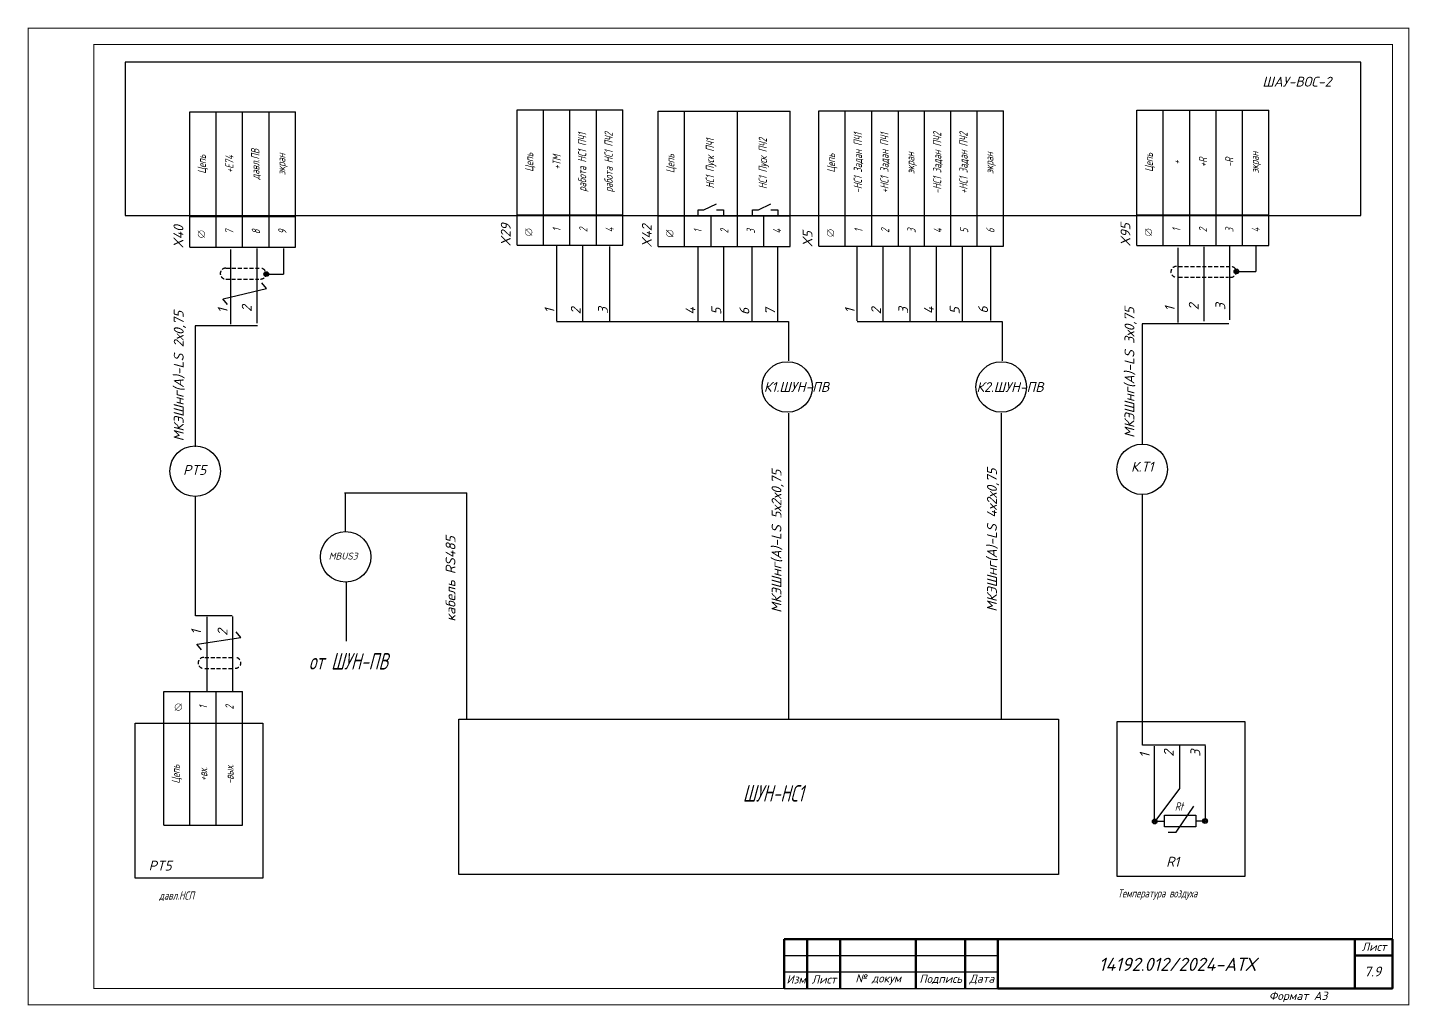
# Model space of a CAD drawing. Header units: millimetres. Extents: x 2725 to 10524, y 7125 to 11639.
# Drawn here: x 6953.8 to 7374.1, y 8695.3 to 8992.6 of the extents above; entities that cross this region are included whole.
import ezdxf
from ezdxf.enums import TextEntityAlignment as Align

# ---------------------------------------------------------------- set-up
doc = ezdxf.new("R2010")
doc.units = ezdxf.units.MM
doc.header["$LTSCALE"] = 4
doc.set_wipeout_variables(frame=1)
for name, pattern in [('ACAD_ISO02W100', [15, 12, -3]), ('DASHED', [0.75, 0.5, -0.25]), ('SolidLine', [0])]:
    doc.linetypes.add(name, pattern=pattern)
for name, color, linetype in [('G', 5, 'Continuous'), ('RED_2.5mm^2', 1, 'Continuous'), ('SYMS', 7, 'Continuous'), ('Вспомогательная', 1, 'Continuous'), ('Текст', 2, 'Continuous')]:
    doc.layers.add(name, color=color, linetype=linetype)
doc.layers.add('SHTAMP', color=7, linetype='SolidLine', lineweight=25)
doc.layers.add('Основеая', color=5, linetype='Continuous', lineweight=60)
doc.styles.add('ISOCPEUR', font='isocpeui.ttf')
doc.styles.add('Simplex00.10.00', font='simplex.shx')
doc.styles.add('Simplex25.085.15', font='', dxfattribs={"width": 0.85, "oblique": 15, "height": 2.5})
doc.styles.add('ГОСТ', font='isocpeur.ttf', dxfattribs={"oblique": 15})
doc.styles.get('Simplex25.085.15').set_extended_font_data('GOST type A')
doc.linetypes.add('Modbus_LINE', pattern='A,7.5,-4,["Modbus",Standard,S=2.5,R=0,X=-1.5,Y=-1.25],-15', length=26.5)

# ---------------------------------------------------------------- blocks, each defined once
blk = doc.blocks.new('*T273')
at = {"color": 0, "linetype": 'ByBlock', "lineweight": -2, "transparency": 16777216}
for p, q in [((0, 0), (0, 41.14)), ((0, 41.14), (32.16, 41.14)), ((8, 0), (8, 41.14)), ((16.08, 0), (16.08, 41.14)), ((24.16, 0), (24.16, 41.14)), ((32.16, 0), (32.16, 41.14)), ((0, 9.29), (32.16, 9.29))]:
    blk.add_line(p, q, dxfattribs=at)
at = {"color": 0, "lineweight": -2, "transparency": 16777216}
blk.add_line((0, 0), (32.16, 0), dxfattribs=at)
at = {"color": 0, "linetype": 'Continuous', "lineweight": -2, "transparency": 16777216, "char_height": 2.5, "attachment_point": 5, "rotation": 90, "style": 'Simplex25.085.15'}
for s, insert, width in [('давл.ПВ', (20.12, 25.21), 28.8496), ('Цепь', (4, 25.21), 28.8496), ('+Е74', (12.04, 25.21), 28.8496), ('экран', (28.16, 25.21), 28.8496), ('7', (12.04, 4.64), 6.286), ('8', (20.12, 4.64), 6.286), ('9', (28.16, 4.64), 6.286)]:
    blk.add_mtext(s, dxfattribs=dict(at, insert=insert, width=width))
blk = doc.blocks.new('Клеммное соединение')
at = {"linetype": 'Continuous'}
blk.add_wipeout([(0, -1), (-0.44, -0.9), (-0.6, -0.8), (-0.71, -0.7), (-0.8, -0.6), (-0.87, -0.5), (-0.92, -0.4), (-0.95, -0.3), (-0.98, -0.2), (-0.99, -0.1), (-0.99, 0), (-0.99, 0.1), (-0.98, 0.2), (-0.95, 0.3), (-0.92, 0.4), (-0.87, 0.5), (-0.8, 0.6), (-0.71, 0.7), (-0.6, 0.8), (-0.44, 0.9), (0, 1), (0.44, 0.9), (0.6, 0.8), (0.71, 0.7), (0.8, 0.6), (0.87, 0.5), (0.92, 0.4), (0.95, 0.3), (0.98, 0.2), (0.99, 0.1), (1, 0), (0.99, -0.1), (0.98, -0.2), (0.95, -0.3), (0.92, -0.4), (0.87, -0.5), (0.8, -0.6), (0.71, -0.7), (0.6, -0.8), (0.44, -0.9)], dxfattribs=at)
at = {"color": 0, "linetype": 'Continuous', "lineweight": -2, "const_width": 0.15}
blk.add_lwpolyline([(-1.06, -1.06), (1.06, 1.06)], dxfattribs=at)
blk.add_lwpolyline([(-1, 0, 1), (1, 0, 1)], format="xyb", close=True, dxfattribs=at)
blk = doc.blocks.new('*T274')
at = {"color": 0, "linetype": 'ByBlock', "lineweight": -2, "transparency": 16777216}
for p, q in [((0, 0), (0, 40.67)), ((0, 40.67), (24, 40.67)), ((8, 0), (8, 40.67)), ((16, 0), (16, 40.67)), ((24, 0), (24, 40.67)), ((0, 31), (24, 31)), ((8, 0), (24, 0))]:
    blk.add_line(p, q, dxfattribs=at)
at = {"color": 0, "lineweight": -2, "transparency": 16777216}
blk.add_line((0, 0), (8, 0), dxfattribs=at)
at = {"color": 0, "linetype": 'Continuous', "lineweight": -2, "transparency": 16777216, "char_height": 2.5, "attachment_point": 5, "rotation": 90, "style": 'Simplex25.085.15'}
for s, insert, width in [('1', (12, 35.83), 6.6745), ('2', (20, 35.83), 6.6745), ('Цепь', (4, 15.5), 27.9958), ('+вх.', (12, 15.5), 27.9958), ('-вых.', (20, 15.5), 27.9958)]:
    blk.add_mtext(s, dxfattribs=dict(at, insert=insert, width=width))
blk = doc.blocks.new('WDDOT')
for radius in [0.72, 0.449, 0.223]:
    blk.add_circle((0, 0), radius)
blk = doc.blocks.new('Формат А3')
at = {"color": 0, "linetype": 'Continuous', "const_width": 0.3}
for points in [[(-420, 297), (0, 297), (0, 0), (-420, 0)], [(-400, 5), (-400, 292), (-5, 292), (-5, 5)]]:
    blk.add_lwpolyline(points, close=True, dxfattribs=at)
at = {"color": 0, "linetype": 'Continuous', "style": 'Simplex00.10.00', "oblique": 15}
blk.add_text('Формат А3', height=2.5, dxfattribs=at).set_placement((-33.67, 2.75), align=Align.MIDDLE_CENTER)
blk = doc.blocks.new('*T309')
at = {"color": 0, "linetype": 'ByBlock', "lineweight": -2, "transparency": 16777216}
for p, q in [((0, 0), (0, 41.14)), ((0, 41.14), (40.16, 41.14)), ((8, 0), (8, 41.14)), ((16.08, 0), (16.08, 41.14)), ((24.16, 0), (24.16, 41.14)), ((32.16, 0), (32.16, 41.14)), ((40.16, 0), (40.16, 41.14)), ((0, 9.29), (40.16, 9.29))]:
    blk.add_line(p, q, dxfattribs=at)
at = {"color": 0, "lineweight": -2, "transparency": 16777216}
blk.add_line((0, 0), (40.16, 0), dxfattribs=at)
at = {"color": 0, "linetype": 'Continuous', "lineweight": -2, "transparency": 16777216, "char_height": 2.5, "attachment_point": 5, "rotation": 90, "style": 'Simplex25.085.15'}
for s, insert, width in [('Цепь', (4, 25.21), 28.8496), ('+', (12.04, 25.21), 28.8496), ('+R', (20.12, 25.21), 28.8496), ('-R', (28.16, 25.21), 28.8496), ('экран', (36.16, 25.21), 28.8496), ('1', (12.04, 4.64), 6.286), ('2', (20.12, 4.64), 6.286), ('3', (28.16, 4.64), 6.286), ('4', (36.16, 4.64), 6.286)]:
    blk.add_mtext(s, dxfattribs=dict(at, insert=insert, width=width))
blk = doc.blocks.new('*T414')
at = {"color": 0, "linetype": 'ByBlock', "lineweight": -2, "transparency": 16777216}
for p, q in [((0, 0), (0, 41.14)), ((0, 41.14), (32.16, 41.14)), ((8, 0), (8, 41.14)), ((16.08, 0), (16.08, 41.14)), ((24.16, 0), (24.16, 41.14)), ((32.16, 0), (32.16, 41.14)), ((0, 9.29), (32.16, 9.29))]:
    blk.add_line(p, q, dxfattribs=at)
at = {"color": 0, "lineweight": -2, "transparency": 16777216}
blk.add_line((0, 0), (32.16, 0), dxfattribs=at)
at = {"color": 0, "linetype": 'Continuous', "lineweight": -2, "transparency": 16777216, "char_height": 2.5, "attachment_point": 5, "rotation": 90, "style": 'Simplex25.085.15'}
for s, insert, width in [('работа НС1 ПЧ1', (20.12, 25.21), 28.8496), ('работа НС1 ПЧ2', (28.16, 25.21), 28.8496), ('Цепь', (4, 25.21), 28.8496), ('+ТМ', (12.04, 25.21), 28.8496), ('1', (12.04, 4.64), 6.286), ('2', (20.12, 4.64), 6.286), ('4', (28.16, 4.64), 6.286)]:
    blk.add_mtext(s, dxfattribs=dict(at, insert=insert, width=width))
blk = doc.blocks.new('*T415')
at = {"color": 0, "linetype": 'ByBlock', "lineweight": -2, "transparency": 16777216}
for p, q in [((0, 0), (0, 41.14)), ((0, 41.14), (40.16, 41.14)), ((8, 0), (8, 41.14)), ((24.16, 0), (24.16, 41.14)), ((40.16, 0), (40.16, 41.14)), ((0, 9.29), (40.16, 9.29)), ((16.08, 0), (16.08, 9.29)), ((32.16, 0), (32.16, 9.29))]:
    blk.add_line(p, q, dxfattribs=at)
at = {"color": 0, "lineweight": -2, "transparency": 16777216}
blk.add_line((0, 0), (40.16, 0), dxfattribs=at)
at = {"color": 0, "linetype": 'Continuous', "lineweight": -2, "transparency": 16777216, "char_height": 2.5, "attachment_point": 5, "rotation": 90, "style": 'Simplex25.085.15'}
for s, insert, width in [('НС1 Пуск ПЧ1', (16.08, 25.21), 28.8496), ('НС1 Пуск ПЧ2', (32.16, 25.21), 28.8496), ('Цепь', (4, 25.21), 28.8496), ('1', (12.04, 4.64), 6.286), ('2', (20.12, 4.64), 6.286), ('3', (28.16, 4.64), 6.286), ('4', (36.16, 4.64), 6.286)]:
    blk.add_mtext(s, dxfattribs=dict(at, insert=insert, width=width))
blk = doc.blocks.new('*T416')
at = {"color": 0, "linetype": 'ByBlock', "lineweight": -2, "transparency": 16777216}
for p, q in [((0, 0), (0, 41.14)), ((0, 41.14), (56.16, 41.14)), ((8, 0), (8, 41.14)), ((16.08, 0), (16.08, 41.14)), ((24.16, 0), (24.16, 41.14)), ((32.16, 0), (32.16, 41.14)), ((40.16, 0), (40.16, 41.14)), ((48.16, 0), (48.16, 41.14)), ((56.16, 0), (56.16, 41.14)), ((0, 9.29), (56.16, 9.29))]:
    blk.add_line(p, q, dxfattribs=at)
at = {"color": 0, "lineweight": -2, "transparency": 16777216}
blk.add_line((0, 0), (56.16, 0), dxfattribs=at)
at = {"color": 0, "linetype": 'Continuous', "lineweight": -2, "transparency": 16777216, "char_height": 2.5, "attachment_point": 5, "rotation": 90, "style": 'Simplex25.085.15'}
for s, insert, width in [('-НС1 Задан ПЧ1', (12.04, 25.21), 28.8496), ('+НС1 Задан ПЧ1', (20.12, 25.21), 28.8496), ('-НС1 Задан ПЧ2', (36.16, 25.21), 28.8496), ('+НС1 Задан ПЧ2', (44.16, 25.21), 28.8496), ('Цепь', (4, 25.21), 28.8496), ('экран', (28.16, 25.21), 28.8496), ('экран', (52.16, 25.21), 28.8496), ('1', (12.04, 4.64), 6.286), ('2', (20.12, 4.64), 6.286), ('3', (28.16, 4.64), 6.286), ('4', (36.16, 4.64), 6.286), ('5', (44.16, 4.64), 6.286), ('6', (52.16, 4.64), 6.286)]:
    blk.add_mtext(s, dxfattribs=dict(at, insert=insert, width=width))

msp = doc.modelspace()

# ---------------------------------------------------------------- linework, layer by layer
at = {"linetype": 'DASHED', "ltscale": 0.6}
for p, q in [((7014.12, 8919.42), (7024.19, 8919.42)), ((7303.94, 8919.97), (7319.18, 8919.97)), ((7014.07, 8916.14), (7024.12, 8916.14)), ((7303.9, 8916.68), (7319.09, 8916.68)), ((7007.7, 8801.03), (7016.4, 8801.03)), ((7007.7, 8797.72), (7016.52, 8797.72))]:
    msp.add_line(p, q, dxfattribs=at)
at = {"ltscale": 0.6}
for p, q in [((7026.47, 8913.27), (7025.01, 8914.99)), ((7013.32, 8910.08), (7026.48, 8913.27)), ((7014.65, 8908.36), (7013.19, 8910.08)), ((7005.37, 8805.06), (7018.68, 8807.11)), ((7018.65, 8807.1), (7017.19, 8808.82)), ((7006.7, 8803.33), (7005.24, 8805.06))]:
    msp.add_line(p, q, dxfattribs=at)
at = {"linetype": 'ACAD_ISO02W100'}
for p, q in [((7026.31, 8917.64), (7031.59, 8917.64)), ((7322.09, 8918.44), (7327.38, 8918.44))]:
    msp.add_line(p, q, dxfattribs=at)
at = {"color": 7, "ltscale": 0.2}
for p, q in [((7303.13, 8747.89), (7308.56, 8755.88)), ((7300.71, 8747.89), (7303.13, 8747.89))]:
    msp.add_line(p, q, dxfattribs=at)
at = {"color": 1, "ltscale": 0.2}
for p, q in [((7299.62, 8751.2), (7296.66, 8751.2)), ((7312.08, 8751.28), (7309.16, 8751.28))]:
    msp.add_line(p, q, dxfattribs=at)
at = {"linetype": 'Continuous', "ltscale": 0.6}
for points in [[(6983.43, 8935.42), (7359.35, 8935.42), (7359.35, 8982.06), (6983.43, 8982.06)], [(7309.2, 8753.14), (7309.2, 8749.57), (7299.62, 8749.57), (7299.62, 8753.14)]]:
    msp.add_lwpolyline(points, close=True, dxfattribs=at)
at = {"ltscale": 0.6}
for points in [[(6986.48, 8781.07), (7025.3, 8781.07), (7025.3, 8733.91), (6986.48, 8733.91)], [(7084.97, 8782.25), (7267.4, 8782.25), (7267.4, 8735.09), (7084.97, 8735.09)], [(7285.22, 8781.57), (7324.04, 8781.57), (7324.04, 8734.41), (7285.22, 8734.41)]]:
    msp.add_lwpolyline(points, close=True, dxfattribs=at)
at = {"linetype": 'DASHED', "ltscale": 0.6}
for centre, start, end in [((7014.04, 8917.79), 87.3959, 270), ((7024.67, 8917.77), 267.3959, 90), ((7303.22, 8918.33), 87.3959, 270), ((7319.8, 8918.31), 267.3959, 90), ((7007.31, 8799.4), 87.3959, 270), ((7017.01, 8799.4), 267.3959, 90)]:
    msp.add_arc(centre, 1.64, start, end, dxfattribs=at)
at = {"layer": 'G', "color": 0, "ltscale": 0.2}
for p, q in [((7157.74, 8935.37), (7157.74, 8937.22)), ((7157.74, 8937.22), (7159.54, 8937.22)), ((7159.54, 8937.22), (7163.3, 8939.03)), ((7163.3, 8937.22), (7165.45, 8937.22)), ((7165.45, 8937.22), (7165.45, 8935.43)), ((7174.34, 8935.29), (7174.34, 8937.14)), ((7174.34, 8937.14), (7176.15, 8937.14)), ((7176.15, 8937.14), (7179.9, 8938.95)), ((7179.9, 8937.14), (7182.05, 8937.14)), ((7182.05, 8937.14), (7182.05, 8935.35))]:
    msp.add_line(p, q, dxfattribs=at)
at = {"layer": 'G', "color": 0}
for points in [[(7185.23, 8875.37), (7185.23, 8782.24)], [(7249.93, 8875.38), (7249.93, 8782.25)]]:
    msp.add_lwpolyline(points, dxfattribs=at)
at = {"layer": 'RED_2.5mm^2', "color": 6, "linetype": 'Modbus_LINE', "ltscale": 0.2}
for p, q in [((7050.23, 8851.15), (7087.37, 8851.15)), ((7050.52, 8839.51), (7050.52, 8851.15)), ((7087.37, 8782.48), (7087.37, 8851.15))]:
    msp.add_line(p, q, dxfattribs=at)
at = {"layer": 'RED_2.5mm^2', "color": 0, "linetype": 'Continuous', "ltscale": 0.2}
msp.add_line((7304.14, 8761.23), (7296.67, 8751.21), dxfattribs=at)
at = {"layer": 'RED_2.5mm^2', "color": 6, "linetype": 'Modbus_LINE', "ltscale": 0.2}
msp.add_lwpolyline([(7050.67, 8823.96), (7050.67, 8806.06)], dxfattribs=at)
at = {"layer": 'SYMS', "linetype": 'Continuous', "ltscale": 0.2}
for p, q in [((7015.56, 8925.07), (7015.56, 8902.38)), ((7023.56, 8925.42), (7023.56, 8902.73)), ((7031.6, 8925.43), (7031.6, 8917.59)), ((7114.64, 8926.13), (7114.64, 8903.45)), ((7122.63, 8926.12), (7122.63, 8903.43)), ((7130.82, 8926.04), (7130.82, 8903.35)), ((7157.66, 8925.87), (7157.66, 8903.19)), ((7165.51, 8925.82), (7165.51, 8903.13)), ((7174.05, 8925.76), (7174.05, 8903.08)), ((7181.91, 8925.71), (7181.91, 8903.02)), ((7206, 8926.13), (7206, 8903.45)), ((7213.98, 8926.12), (7213.98, 8903.43)), ((7222.17, 8926.04), (7222.17, 8903.36)), ((7230.2, 8926.04), (7230.2, 8903.36)), ((7238.06, 8925.98), (7238.06, 8903.3)), ((7246.67, 8926.2), (7246.67, 8903.51)), ((7303.64, 8925.61), (7303.64, 8902.92)), ((7311.63, 8925.96), (7311.63, 8903.28)), ((7319.44, 8926.37), (7319.44, 8903.68)), ((7327.39, 8926.23), (7327.39, 8918.39)), ((7008.36, 8813.43), (7008.36, 8790.74)), ((7016.1, 8813.52), (7016.1, 8790.83)), ((7296.43, 8774.12), (7296.43, 8751.33)), ((7304.17, 8774.21), (7304.17, 8761.24)), ((7311.98, 8774.22), (7311.98, 8751.54))]:
    msp.add_line(p, q, dxfattribs=at)
at = {"layer": 'SYMS', "linetype": 'Continuous', "lineweight": 30, "ltscale": 0.2}
for points in [[(7114.64, 8903.19), (7185.21, 8903.19), (7185.21, 8891.3)], [(7206.11, 8903.19), (7250.29, 8903.19), (7250.29, 8891.3)], [(7319.16, 8902.46), (7292.87, 8902.46), (7292.87, 8865.67)], [(7023.68, 8901.92), (7004.8, 8901.92), (7004.8, 8865.13)], [(7016.01, 8813.69), (7004.88, 8813.69), (7004.88, 8850.01)], [(7312.07, 8774.38), (7292.95, 8774.38), (7292.95, 8850.64)]]:
    msp.add_lwpolyline(points, dxfattribs=at)
at = {"layer": 'SYMS', "linetype": 'Continuous', "ltscale": 0.2}
for centre in [(7184.87, 8883.32), (7249.96, 8883.32)]:
    msp.add_circle(centre, 7.68, dxfattribs=at)
at = {"layer": 'SYMS', "color": 7, "linetype": 'Continuous', "ltscale": 0.2}
for centre in [(7004.75, 8857.71), (7292.83, 8858.26), (7050.54, 8831.64)]:
    msp.add_circle(centre, 7.68, dxfattribs=at)
at = {"layer": 'Вспомогательная', "color": 7}
for p, q in [((7183.96, 8710.42), (7248.96, 8710.42)), ((7183.96, 8705.42), (7248.96, 8705.42)), ((7183.96, 8700.42), (7248.96, 8700.42))]:
    msp.add_line(p, q, dxfattribs=at)
at = {"layer": 'Основеая', "color": 7}
for p, q in [((7183.96, 8715.42), (7183.96, 8700.42)), ((7368.96, 8715.42), (7183.96, 8715.42)), ((7190.96, 8715.42), (7190.96, 8700.42)), ((7200.96, 8715.42), (7200.96, 8700.42)), ((7223.96, 8715.42), (7223.96, 8700.42)), ((7238.96, 8715.42), (7238.96, 8700.42)), ((7248.96, 8715.42), (7248.96, 8700.42)), ((7357.52, 8715.42), (7357.52, 8700.42)), ((7368.96, 8715.42), (7368.96, 8700.42)), ((7357.52, 8710.42), (7368.96, 8710.42)), ((7368.96, 8700.42), (7248.96, 8700.42))]:
    msp.add_line(p, q, dxfattribs=at)

# ---------------------------------------------------------------- block references
for name, p in [('*T273', (7003.13, 8925.82)), ('*T414', (7102.7, 8926.41)), ('*T415', (7145.61, 8926.02)), ('*T416', (7194.5, 8926.17)), ('*T309', (7291.2, 8926.37)), ('*T274', (6995.19, 8750.06))]:
    msp.add_blockref(name, p)
at = {"layer": 'SYMS', "ltscale": 0.2}
for p in [(7321.51, 8918.45), (7026.37, 8917.65)]:
    msp.add_blockref('WDDOT', p, dxfattribs=at)
at = {"layer": 'SYMS', "linetype": 'Continuous', "ltscale": 0.2, "rotation": 90}
for p in [(7296.65, 8751.18), (7311.97, 8751.33)]:
    msp.add_blockref('WDDOT', p, dxfattribs=at)

# ---------------------------------------------------------------- texts
at = {"style": 'Simplex25.085.15', "oblique": 15, "width": 0.85}
for s, height, p in [('от ШУН-ПВ', 5, (7039.35, 8797.39)), ('ШУН-НС1', 5, (7171.36, 8757.24)), ('давл.НСП', 2.5, (6993.79, 8727.42)), ('Температура воздуха', 2.5, (7285.39, 8728.08))]:
    msp.add_text(s, height=height, dxfattribs=at).set_placement(p)
at = {"layer": 'SHTAMP', "color": 0, "style": 'ISOCPEUR'}
msp.add_text('14192.012/2024-АТХ', height=4, dxfattribs=at).set_placement((7303.5, 8705.74), align=Align.CENTER)
at = {"layer": 'SYMS', "linetype": 'Continuous', "ltscale": 0.2, "style": 'ГОСТ', "oblique": 15}
for s, height, p in [('ШАУ-ВОС-2', 3, (7329.39, 8974.64)), ('К1.ШУН-ПВ', 3, (7177.76, 8881.82)), ('К2.ШУН-ПВ', 3, (7242.43, 8881.79)), ('К.Т1', 3, (7289.45, 8857.56)), ('PT5', 3, (7001.11, 8856.57)), ('MBUS3', 2.1, (7045.39, 8830.83)), ('PT5', 3, (6990.62, 8736.26)), ('R1', 3, (7300.14, 8737.45))]:
    msp.add_text(s, height=height, dxfattribs=at).set_placement(p)
for s, p in [('X40', (7001.16, 8925.49)), ('X29', (7100.74, 8926.07)), ('X42', (7143.65, 8925.68)), ('X95', (7289.24, 8926.03)), ('X5', (7192.54, 8925.83)), ('МКЭШнг(А)-LS 2х0,75', (7001.26, 8866.8)), ('1', (7014.62, 8905.74)), ('2', (7021.94, 8906.11)), ('1', (7114.05, 8905.68)), ('2', (7122.04, 8905.4)), ('3', (7130.3, 8905.5)), ('4', (7156.92, 8905.3)), ('5', (7164.78, 8905.25)), ('6', (7173.32, 8905.19)), ('7', (7181.17, 8905.13)), ('1', (7205.4, 8905.69)), ('2', (7213.39, 8905.4)), ('3', (7221.65, 8905.5)), ('4', (7229.47, 8905.47)), ('5', (7237.32, 8905.41)), ('6', (7245.94, 8905.63)), ('МКЭШнг(А)-LS 3х0,75', (7290.46, 8867.86)), ('1', (7302.7, 8906.28)), ('2', (7310.02, 8906.65)), ('3', (7318.1, 8906.7)), ('МКЭШнг(А)-LS 5х2х0,75', (7183.1, 8814.64)), ('МКЭШнг(А)-LS 4х2х0,75', (7248.63, 8814.97)), ('кабель RS485 ', (7083.94, 8811.98)), ('1', (7006.58, 8807.94)), ('2', (7014.58, 8807.65)), ('1', (7295.1, 8770.5)), ('2', (7302.42, 8770.88)), ('3', (7310.51, 8770.92))]:
    msp.add_text(s, height=3, rotation=90, dxfattribs=at).set_placement(p)
at = {"layer": 'SYMS', "color": 7, "linetype": 'Continuous', "ltscale": 0.2, "style": 'ГОСТ', "oblique": 15}
msp.add_text('7.9', height=3, dxfattribs=at).set_placement((7360.34, 8704.07))
at = {"layer": 'SYMS', "linetype": 'Continuous', "insert": (7302.79, 8757.01), "char_height": 2.5, "width": 5.071, "attachment_point": 1}
msp.add_mtext('{\\fGOST type A|b0|i0|c0|p34;\\Q15;\\W0.85;\\C7;Rt}', dxfattribs=at)
at = {"layer": 'Текст', "color": 7, "char_height": 2.5, "style": 'ГОСТ'}
for s, insert, width, attachment_point in [('{\\fISOCPEUR|b0|i0|c204|p34;Лист}', (7367.13, 8713.09), 11.4585, 6), ('{\\fISOCPEUR|b0|i0|c204|p34;№ докум}', (7212.56, 8703.15), 23, 5), ('{\\fISOCPEUR|b0|i0|c204|p34;Подпись}', (7231.56, 8703.15), 15, 5), ('{\\fISOCPEUR|b0|i0|c204|p34;Дата}', (7244.06, 8703.15), 10, 5), ('{\\fISOCPEUR|b0|i0|c204|p34;Изм}', (7187.56, 8703.15), 7, 5), ('{\\fISOCPEUR|b0|i0|c204|p34;Лист}', (7196.06, 8703.15), 10, 5)]:
    msp.add_mtext(s, dxfattribs=dict(at, insert=insert, width=width, attachment_point=attachment_point))

# ---------------------------------------------------------------- next in the draw order: block references
for p, rotation in [((7006.65, 8929.8), 90), ((6999.64, 8785.96), 180)]:
    msp.add_blockref('Клеммное соединение', p, dxfattribs=dict(rotation=rotation))

# ---------------------------------------------------------------- next in the draw order: block references
msp.add_blockref('Формат А3', (7373.96, 8695.42))

# ---------------------------------------------------------------- next in the draw order: block references
at = {"rotation": 90}
for p in [(7106.22, 8930.38), (7294.72, 8930.34), (7149.14, 8929.99), (7198.02, 8930.14)]:
    msp.add_blockref('Клеммное соединение', p, dxfattribs=at)

doc.saveas('drawing.dxf')
